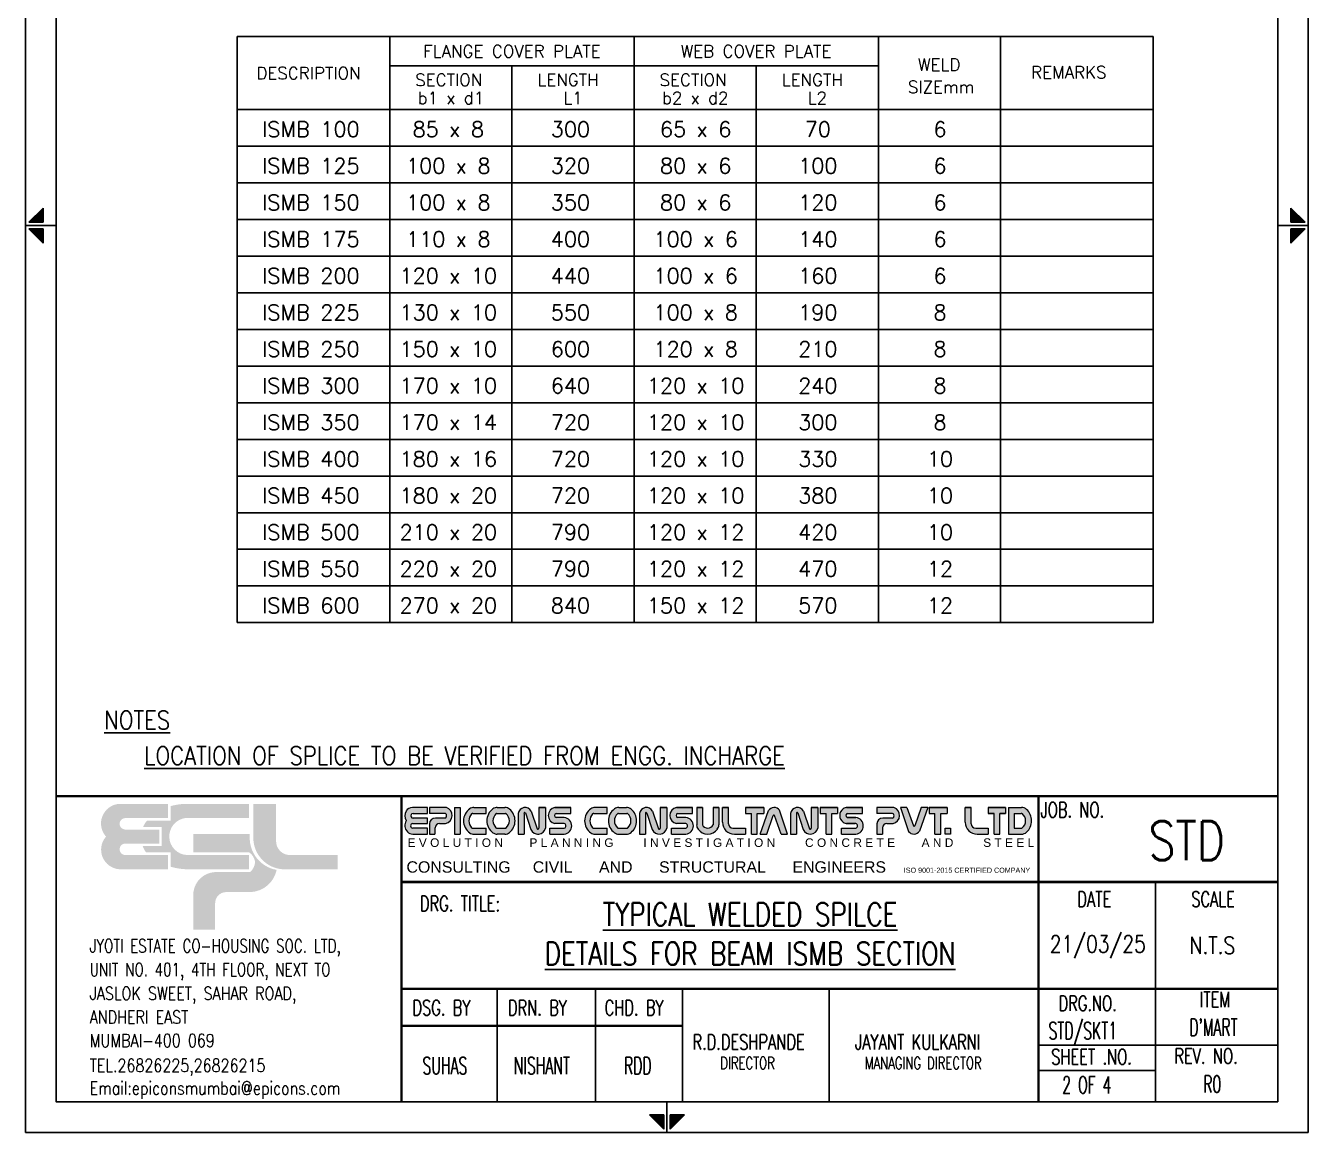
# Model space of a CAD drawing. Header units: millimetres. Extents: x 1506431 to 1626747, y 193580 to 275375.
# Drawn here: x 1537404 to 1558404, y 245675 to 263799 of the extents above; entities that cross this region are included whole.
import ezdxf
from ezdxf.enums import TextEntityAlignment as Align

# ---------------------------------------------------------------- set-up
doc = ezdxf.new("R2010")
doc.units = ezdxf.units.MM
doc.header["$LTSCALE"] = 2
doc.layers.add('00 ECPL LOGO', color=250, linetype='Continuous', lineweight=20)
doc.layers.add('00 ELEV-2', color=9, linetype='Continuous', lineweight=30)
for name, color, linetype in [('3CONRED', 1, 'Continuous'), ('CIV-TBL', 7, 'Continuous'), ('CIV-TIT', 4, 'Continuous'), ('PNA', 8, 'Continuous'), ('S-TEXT', 2, 'Continuous'), ('S-TEXT-1', 4, 'Continuous'), ('S-TITIL', 6, 'Continuous'), ('TEXT', 40, 'Continuous'), ('TEXT (SHEET)', 4, 'Continuous'), ('TEXT NORMAL', 4, 'Continuous'), ('TITLE', 6, 'Continuous')]:
    doc.layers.add(name, color=color, linetype=linetype)
doc.styles.add('ROMANS', font='simplex.shx', dxfattribs={"width": 0.7})
doc.styles.add('SEC. TEXT', font='arial.ttf', dxfattribs={"height": 180})

# ---------------------------------------------------------------- blocks, each defined once
blk = doc.blocks.new('MID')
at = {"layer": 'TEXT'}
for p, q in [((8.94, 1.07), (4.27, 5.74)), ((4.27, 5.74), (4.27, 1.07)), ((0, 0), (10, 0)), ((4.27, 1.07), (8.94, 1.07)), ((8.94, -1.07), (4.27, -5.74)), ((4.27, -1.07), (8.94, -1.07)), ((4.27, -5.74), (4.27, -1.07))]:
    blk.add_line(p, q, dxfattribs=at)
for points in [[(4.27, 5.74), (8.94, 1.07), (4.27, 1.07)], [(4.27, -5.74), (8.94, -1.07), (4.27, -1.07)]]:
    blk.add_solid(points, dxfattribs=at)
blk = doc.blocks.new('ecpl logo')
at = {"layer": '00 ECPL LOGO'}
for color, points in [(256, [(351, -827, 0.621111), (586, -1401), (1442, -1401), (1442, -1151), (682, -1151, -0.917622), (682, -948), (1285, -948), (1285, -702), (682, -702, -0.926164), (682, -501), (1442, -501), (1442, -251), (581, -251, 0.621111), (351, -827)]), (152, [(2940, -251), (2940, -863, 0.384329), (3453, -1401), (4422, -1401), (4422, -1151), (3582, -1151, -0.414214), (3340, -908), (3340, -251)]), (140, [(1887, -779), (1887, -1102), (2862, -1102, -0.232111), (2971, -1281, -0.194401), (2883, -1450), (2269, -1450, 0.364674), (1887, -1802), (1887, -2463), (2269, -2463), (2269, -1996, -0.414214), (2462, -1802), (2899, -1802, 0.338499), (3350, -1412, -0.371272), (2877, -839), (2877, -779)])]:
    blk.add_hatch(color=color, dxfattribs=at).paths.add_polyline_path(points)
h = blk.add_hatch(color=253, dxfattribs=at)
h.dxf.hatch_style = 1
h.paths.add_polyline_path([(995, -993, 0.07148), (1056, -1106), (1486, -1106), (1486, -1356, 0.065387), (1776, -1401), (2862, -1401), (2862, -1151), (1776, -1151, -0.910826), (1742, -501), (2862, -501), (2862, -251), (1776, -251, 0.069483), (1486, -291), (1486, -546), (1071, -546, 0.072407), (1003, -657), (1329, -657), (1329, -993)])
blk = doc.blocks.new('A4')
at = {"layer": '00 ECPL LOGO'}
h = blk.add_hatch(color=7, dxfattribs=at)
h.dxf.hatch_style = 1
h.paths.add_polyline_path([(247453, 1047), (247453, 1139), (247221, 1139, 0.261636), (247124, 1085, 0.285841), (247126, 937, 0.344902), (247143, 764, 0.204992), (247225, 729), (247453, 729), (247453, 820), (247230, 820, -1), (247225, 894), (247453, 894), (247453, 977), (247230, 977, -1), (247229, 1047)])
h = blk.add_hatch(color=7, dxfattribs=at)
h.dxf.hatch_style = 1
h.paths.add_polyline_path([(247745, 1139), (247483, 1139), (247483, 1047), (247732, 1047, -0.440545), (247732, 977), (247574, 977, 0.414214), (247483, 886), (247483, 729), (247568, 729), (247568, 825, -0.414214), (247637, 894), (247732, 894, 0.757811)])
h.paths.add_polyline_path([(247957, 1139), (247868, 1139), (247868, 729), (247957, 729)])
h.paths.add_polyline_path([(248355, 1139), (248167, 1139, 0.154275), (248102, 1119, 0.519672), (248102, 750, 0.154275), (248167, 729), (248355, 729), (248355, 820), (248148, 820, -0.210356), (248131, 828, -0.388707), (248131, 1039, -0.210356), (248148, 1047), (248355, 1047)])
h.paths.add_polyline_path([(248643, 1139), (248527, 1139, 0.159018), (248460, 1118, 0.507969), (248460, 751, 0.159018), (248527, 729), (248643, 729, 0.173791), (248715, 755, 0.472311), (248715, 1114, 0.173791)])
h.paths.add_polyline_path([(248651, 1047, -0.185052), (248666, 1041, -0.445894), (248666, 826, -0.185052), (248651, 820), (248522, 820, -0.185052), (248507, 826, -0.445894), (248507, 1041, -0.185052), (248522, 1047)], flags=16)
h.paths.add_polyline_path([(249049, 1084, 0.723435), (248849, 1047), (248849, 729), (248938, 729), (248938, 1047, -0.723435), (248960, 1056), (249044, 801, 0.724077), (249268, 820), (249268, 1139), (249166, 1139), (249166, 822, -0.755661), (249139, 813)])
h.paths.add_polyline_path([(249659, 1139), (249413, 1139, 0.823713), (249413, 892), (249558, 892, -0.713272), (249558, 820), (249337, 820), (249337, 729), (249558, 729, 0.900309), (249558, 984), (249430, 984, -0.746931), (249430, 1047), (249659, 1047)])
h = blk.add_hatch(color=7, dxfattribs=at)
h.dxf.hatch_style = 1
h.paths.add_polyline_path([(250219, 1139), (250031, 1139, 0.154275), (249966, 1119, 0.519672), (249966, 750, 0.154275), (250031, 729), (250219, 729), (250219, 820), (250011, 820, -0.210932), (249995, 828, -0.385278), (249994, 1039, -0.212895), (250011, 1047), (250219, 1047)])
h.paths.add_polyline_path([(250585, 1114, 0.173792), (250513, 1139), (250397, 1139, 0.159018), (250330, 1118, 0.507969), (250330, 751, 0.159018), (250397, 729), (250513, 729, 0.173792), (250585, 755, 0.472311)])
h.paths.add_polyline_path([(250521, 1047, -0.185053), (250536, 1041, -0.445893), (250536, 826, -0.185053), (250521, 820), (250392, 820, -0.185053), (250377, 826, -0.445893), (250377, 1041, -0.185053), (250392, 1047)], flags=16)
h.paths.add_polyline_path([(250717, 1047), (250717, 729), (250806, 729), (250806, 1047, -0.436861), (250818, 1060, -0.319738), (250829, 1052), (250912, 801, 0.724077), (251136, 820), (251136, 1139), (251034, 1139), (251034, 822, -0.755661), (251007, 813), (250917, 1084, 0.723435)])
h.paths.add_polyline_path([(251530, 1139), (251284, 1139, 0.823713), (251284, 892), (251429, 892, -0.713272), (251429, 820), (251208, 820), (251208, 729), (251429, 729, 0.900309), (251429, 984), (251302, 984, -0.746931), (251302, 1047), (251530, 1047)])
h.paths.add_polyline_path([(251683, 1139), (251595, 1139), (251595, 872, 0.160106), (251617, 804, 0.505303), (251913, 804, 0.160106), (251935, 872), (251935, 1139), (251849, 1139), (251849, 872, -0.621318), (251683, 872)])
h.paths.add_polyline_path([(252085, 1139), (251992, 1139), (251992, 911, 0.414214), (252175, 729), (252347, 729), (252347, 820), (252154, 820, -0.414214), (252085, 889)])
h.paths.add_polyline_path([(252628, 1139), (252347, 1139), (252347, 1049), (252439, 1049), (252439, 729), (252527, 729), (252527, 1049), (252628, 1049)])
h.paths.add_polyline_path([(252869, 1097, 0.539211), (252702, 1092), (252571, 729), (252674, 729), (252771, 1014, -0.708617), (252793, 1014), (252895, 729), (252994, 729)])
h.paths.add_polyline_path([(253241, 1084, 0.723435), (253040, 1047), (253040, 729), (253129, 729), (253129, 1047, -0.723435), (253151, 1056), (253235, 801, 0.724077), (253459, 820), (253459, 1139), (253357, 1139), (253357, 822, -0.755661), (253330, 813)])
h.paths.add_polyline_path([(253764, 1139), (253495, 1139), (253495, 1049), (253587, 1049), (253587, 729), (253676, 729), (253676, 1049), (253764, 1049)])
h.paths.add_polyline_path([(254145, 1139), (253916, 1139, 0.157568), (253849, 1118, 0.511532), (253849, 913, 0.157569), (253916, 892), (254044, 892, -0.713272), (254044, 820), (253823, 820), (253823, 729), (254044, 729, 0.900308), (254044, 984), (253921, 984), (253917, 984, -0.722204), (253917, 1049), (254145, 1049)])
h = blk.add_hatch(color=7, dxfattribs=at)
h.dxf.hatch_style = 1
h.paths.add_polyline_path([(254630, 1139), (254369, 1139), (254369, 1047), (254607, 1047, -0.270444), (254627, 1035, -0.26297), (254627, 989, -0.270444), (254607, 977), (254460, 977, 0.414214), (254369, 886), (254369, 729), (254454, 729), (254454, 825, -0.414214), (254522, 894), (254618, 894, 0.757811)])
h.paths.add_polyline_path([(254830, 1139), (254731, 1139), (254856, 772, 0.539211), (255024, 777), (255155, 1139), (255051, 1139), (254954, 855, -0.708617), (254932, 855)])
h.paths.add_polyline_path([(255452, 1139), (255171, 1139), (255171, 1049), (255262, 1049), (255262, 729), (255351, 729), (255351, 1049), (255452, 1049)])
h.paths.add_polyline_path([(255820, 1139), (255727, 1139), (255727, 911, 0.414214), (255910, 729), (256082, 729), (256082, 820), (255889, 820, -0.414214), (255820, 889)])
h.paths.add_polyline_path([(255502, 820), (255418, 820), (255418, 729), (255502, 729)])
h = blk.add_hatch(color=7, dxfattribs=at)
h.dxf.hatch_style = 1
h.paths.add_polyline_path([(256082, 1139), (256082, 1049), (256173, 1049), (256173, 729), (256262, 729), (256262, 1049), (256350, 1049), (256350, 1139)])
h.paths.add_polyline_path([(256394, 1139), (256394, 729), (256595, 729, 0.189446), (256673, 760, 0.435754), (256673, 1109, 0.189446), (256595, 1139)])
h.paths.add_polyline_path([(256598, 1049, -0.519112), (256598, 820), (256481, 820), (256481, 1049)], flags=16)
at = {"layer": '00 ECPL LOGO', "color": 7}
for p, q in [((247453, 1139), (247221, 1139)), ((247230, 1047), (247453, 1047)), ((247453, 1047), (247453, 1139)), ((247745, 1139), (247483, 1139)), ((247483, 1139), (247483, 1047)), ((247732, 1047), (247483, 1047)), ((247868, 1139), (247957, 1139)), ((247868, 1139), (247868, 729)), ((247957, 1139), (247957, 729)), ((248148, 1047), (248355, 1047)), ((248167, 1139), (248355, 1139)), ((248355, 1047), (248355, 1139)), ((248522, 1047), (248651, 1047)), ((248527, 1139), (248643, 1139)), ((248849, 1047), (248849, 729)), ((248938, 1047), (248938, 729)), ((248960, 1056), (249044, 801)), ((249049, 1084), (249139, 813)), ((249166, 1139), (249268, 1139)), ((249268, 1139), (249166, 1139)), ((249166, 1139), (249166, 820)), ((249268, 1139), (249268, 820)), ((249268, 1047), (249268, 1047)), ((249413, 1139), (249659, 1139)), ((249659, 1139), (249413, 1139)), ((249430, 1047), (249659, 1047)), ((249659, 1047), (249659, 1139)), ((250011, 1047), (250219, 1047)), ((250219, 1139), (250031, 1139)), ((250219, 1047), (250219, 1139)), ((250392, 1047), (250521, 1047)), ((250397, 1139), (250513, 1139)), ((250717, 1047), (250717, 729)), ((250806, 1047), (250806, 729)), ((250829, 1052), (250912, 801)), ((250917, 1084), (251007, 813)), ((251034, 1139), (251136, 1139)), ((251034, 1139), (251136, 1139)), ((251136, 1139), (251034, 1139)), ((251034, 1139), (251034, 820)), ((251136, 1139), (251136, 820)), ((251136, 1047), (251136, 1047)), ((251284, 1139), (251530, 1139)), ((251284, 1139), (251530, 1139)), ((251530, 1139), (251284, 1139)), ((251302, 1047), (251530, 1047)), ((251530, 1047), (251530, 1139)), ((251595, 1139), (251683, 1139)), ((251683, 1139), (251595, 1139)), ((251595, 1139), (251595, 872)), ((251683, 1139), (251683, 872)), ((251849, 1139), (251935, 1139)), ((251935, 1139), (251849, 1139)), ((251849, 1139), (251849, 872)), ((251935, 1139), (251935, 872)), ((251992, 1139), (252085, 1139)), ((252085, 1139), (251992, 1139)), ((251992, 911), (251992, 1139)), ((252085, 889), (252085, 1139)), ((252347, 1139), (252628, 1139)), ((252628, 1139), (252347, 1139)), ((252347, 1139), (252347, 1049)), ((252347, 1049), (252439, 1049)), ((252439, 729), (252439, 1049)), ((252527, 729), (252527, 1049)), ((252527, 1049), (252628, 1049)), ((252571, 729), (252702, 1092)), ((252628, 1139), (252628, 1049)), ((252674, 729), (252771, 1014)), ((252895, 729), (252793, 1014)), ((252994, 729), (252869, 1097)), ((253040, 1047), (253040, 729)), ((253129, 1047), (253129, 729)), ((253151, 1056), (253235, 801)), ((253241, 1084), (253330, 813)), ((253357, 1139), (253459, 1139)), ((253357, 1139), (253459, 1139)), ((253459, 1139), (253357, 1139)), ((253357, 1139), (253459, 1139)), ((253357, 1139), (253357, 820)), ((253459, 1139), (253459, 820)), ((253459, 1047), (253459, 1047)), ((253495, 1139), (253764, 1139)), ((253764, 1139), (253495, 1139)), ((253495, 1139), (253764, 1139)), ((253495, 1139), (253764, 1139)), ((253764, 1139), (253495, 1139)), ((253495, 1139), (253495, 1049)), ((253495, 1049), (253587, 1049)), ((253495, 1049), (253587, 1049)), ((253587, 729), (253587, 1049)), ((253676, 729), (253676, 1049)), ((253676, 1049), (253764, 1049)), ((253676, 1049), (253764, 1049)), ((253764, 1139), (253764, 1049)), ((253899, 1139), (254145, 1139)), ((253899, 1139), (254145, 1139)), ((254145, 1139), (253916, 1139)), ((253917, 1049), (254145, 1049)), ((254145, 1047), (254145, 1139)), ((254630, 1139), (254369, 1139)), ((254369, 1139), (254369, 1047)), ((254607, 1047), (254369, 1047)), ((254830, 1139), (254731, 1139)), ((254830, 1139), (254731, 1139)), ((254731, 1139), (254856, 772)), ((254830, 1139), (254932, 855)), ((255051, 1139), (254954, 855)), ((255155, 1139), (255024, 777)), ((255155, 1139), (255051, 1139)), ((255097, 1139), (255051, 1139)), ((255155, 1139), (255051, 1139)), ((255171, 1139), (255452, 1139)), ((255452, 1139), (255171, 1139)), ((255171, 1139), (255452, 1139)), ((255171, 1139), (255452, 1139)), ((255171, 1139), (255452, 1139)), ((255171, 1139), (255171, 1049)), ((255171, 1049), (255262, 1049)), ((255171, 1049), (255262, 1049)), ((255262, 729), (255262, 1049)), ((255351, 729), (255351, 1049)), ((255351, 1049), (255452, 1049)), ((255351, 1049), (255452, 1049)), ((255452, 1139), (255452, 1049)), ((255727, 1139), (255820, 1139)), ((255820, 1139), (255727, 1139)), ((255727, 911), (255727, 1139)), ((255820, 889), (255820, 1139)), ((256082, 1139), (256350, 1139)), ((256350, 1139), (256082, 1139)), ((256082, 1139), (256082, 1049)), ((256082, 1049), (256173, 1049)), ((256173, 1049), (256082, 1049)), ((256173, 729), (256173, 1049)), ((256262, 729), (256262, 1049)), ((256262, 1049), (256350, 1049)), ((256262, 1049), (256350, 1049)), ((256350, 1049), (256262, 1049)), ((256350, 1139), (256350, 1049)), ((256394, 1139), (256595, 1139)), ((256394, 1139), (256394, 729)), ((256481, 1049), (256481, 820)), ((256481, 1049), (256590, 1049)), ((247225, 894), (247453, 894)), ((247453, 820), (247225, 820)), ((247453, 977), (247230, 977)), ((247453, 894), (247453, 977)), ((247453, 729), (247453, 820)), ((247483, 886), (247483, 729)), ((247568, 825), (247568, 729)), ((247732, 977), (247574, 977)), ((247637, 894), (247732, 894)), ((248148, 820), (248355, 820)), ((248355, 729), (248355, 820)), ((248522, 820), (248651, 820)), ((249268, 820), (249268, 820)), ((249337, 729), (249337, 820)), ((249337, 820), (249558, 820)), ((249558, 892), (249413, 892)), ((249558, 984), (249430, 984)), ((250011, 820), (250219, 820)), ((250219, 729), (250219, 820)), ((250392, 820), (250521, 820)), ((251208, 729), (251208, 820)), ((251208, 820), (251429, 820)), ((251208, 820), (251429, 820)), ((251429, 892), (251284, 892)), ((251429, 984), (251302, 984)), ((252154, 820), (252347, 820)), ((252347, 820), (252347, 729)), ((253459, 820), (253459, 820)), ((253823, 729), (253823, 820)), ((253823, 820), (254044, 820)), ((253823, 820), (254044, 820)), ((253823, 820), (254044, 820)), ((254044, 892), (253899, 892)), ((253916, 892), (254034, 892)), ((254044, 984), (253917, 984)), ((253921, 984), (254044, 984)), ((254369, 886), (254369, 729)), ((254454, 825), (254454, 729)), ((254607, 977), (254460, 977)), ((254522, 894), (254618, 894)), ((255889, 820), (256082, 820)), ((256082, 820), (256082, 729)), ((256481, 820), (256590, 820)), ((247225, 729), (247453, 729)), ((247483, 729), (247568, 729)), ((247868, 729), (247957, 729)), ((248167, 729), (248355, 729)), ((248643, 729), (248527, 729)), ((248849, 729), (248938, 729)), ((249148, 729), (249166, 729)), ((249166, 730), (249166, 729)), ((249337, 729), (249558, 729)), ((249337, 729), (249558, 729)), ((250031, 729), (250219, 729)), ((250397, 729), (250513, 729)), ((250717, 729), (250806, 729)), ((250717, 729), (250806, 729)), ((250717, 729), (250806, 729)), ((251208, 729), (251429, 729)), ((251208, 729), (251429, 729)), ((251208, 729), (251429, 729)), ((252175, 729), (252347, 729)), ((252175, 729), (252347, 729)), ((252439, 729), (252527, 729)), ((252439, 729), (252527, 729)), ((252571, 729), (252674, 729)), ((252628, 729), (252674, 729)), ((252895, 729), (252994, 729)), ((252895, 729), (252994, 729)), ((253040, 729), (253129, 729)), ((253040, 729), (253129, 729)), ((253040, 729), (253129, 729)), ((253587, 729), (253676, 729)), ((253587, 729), (253676, 729)), ((253587, 729), (253676, 729)), ((253587, 729), (253676, 729)), ((253823, 729), (254044, 729)), ((253823, 729), (254044, 729)), ((253823, 729), (254044, 729)), ((253823, 729), (254044, 729)), ((253823, 729), (254044, 729)), ((254369, 729), (254454, 729)), ((255262, 729), (255351, 729)), ((255262, 729), (255351, 729)), ((255262, 729), (255351, 729)), ((255910, 729), (256082, 729)), ((255910, 729), (256082, 729)), ((256173, 729), (256262, 729)), ((256173, 729), (256262, 729)), ((256173, 729), (256262, 729)), ((256173, 729), (256262, 729)), ((256187, 729), (256262, 729)), ((256187, 729), (256262, 729)), ((256187, 729), (256262, 729)), ((256187, 729), (256262, 729)), ((256394, 729), (256595, 729))]:
    blk.add_line(p, q, dxfattribs=at)
blk.add_lwpolyline([(255418, 820), (255502, 820), (255502, 729), (255418, 729)], close=True, dxfattribs=at)
for centre, radius, start, end in [((247244, 1012), 140, 148.648, 212.4563), ((247221, 1026), 114, 90, 148.648), ((247230, 1012), 34.7, 88.7637, 271.2363), ((247704, 1018), 128, 282.7188, 71.3398), ((247700, 1012), 47, 312.4487, 47.5513), ((248232, 934), 225, 125.0807, 234.9193), ((248247, 934), 157, 137.5171, 222.4829), ((248167, 1026), 114, 90, 125.0807), ((248148, 1024), 22.8, 90, 137.5171), ((248593, 934), 227, 126.1417, 233.8583), ((248603, 934), 144, 131.9364, 228.0636), ((248527, 1026), 114, 90, 126.1417), ((248522, 1024), 22.8, 90, 131.9364), ((248643, 1026), 114, 50.5638, 90), ((248651, 1024), 22.8, 48.0636, 90), ((248569, 934), 144, 311.9364, 48.0636), ((248568, 934), 232, 309.4362, 50.5638), ((248955, 1032), 107, 28.75, 172.2831), ((248950, 1048), 12.7, 40.0191, 183.5523), ((249437, 1016), 126, 101.0425, 258.9575), ((249440, 1015), 32.9, 106.4856, 253.5144), ((250095, 934), 225, 125.0807, 234.9193), ((250111, 934), 158, 138.0741, 222.3563), ((250031, 1026), 114, 90, 125.0807), ((250011, 1024), 22.8, 90, 138.0741), ((250463, 934), 227, 126.1417, 233.8583), ((250473, 934), 144, 131.9364, 228.0636), ((250397, 1026), 114, 90, 126.1417), ((250392, 1024), 22.8, 90, 131.9364), ((250513, 1026), 114, 50.5638, 90), ((250521, 1024), 22.8, 48.0636, 90), ((250439, 934), 144, 311.9364, 48.0636), ((250438, 934), 232, 309.4362, 50.5638), ((250823, 1032), 107, 28.75, 172.2831), ((250818, 1048), 12.7, 89.1577, 183.5523), ((250818, 1049), 11.4, 18.2334, 89.1577), ((251308, 1016), 126, 101.0425, 258.9575), ((251311, 1015), 32.9, 106.4856, 253.5144), ((252787, 1039), 100, 35.166, 148.5022), ((252782, 1010), 11.4, 19.7665, 161.0546), ((253147, 1032), 107, 28.75, 172.2831), ((253142, 1048), 12.7, 40.0191, 183.5523), ((253923, 1016), 126, 125.818, 234.182), ((253916, 1026), 114, 90, 125.818), ((253927, 1016), 34.4, 108.3261, 238.1957), ((253921, 1006), 22.8, 238.1957, 270), ((254607, 1024), 22.8, 29.4672, 90), ((254607, 1000), 22.8, 270, 330.5328), ((254590, 1018), 128, 282.7188, 71.3398), ((254586, 1012), 47, 330.5328, 29.4672), ((256590, 1026), 22.8, 51.4816, 90), ((256595, 1026), 114, 47.0907, 90), ((256517, 935), 140, 308.5184, 51.4816), ((256511, 934), 238, 312.9093, 47.0907), ((247244, 861), 140, 147.5437, 223.6612), ((247228, 857), 36.8, 94.0242, 265.9758), ((247574, 886), 91.1, 90, 180), ((247637, 825), 68.3, 90, 180), ((248148, 843), 22.8, 222.4829, 270), ((248522, 843), 22.8, 228.0636, 270), ((248651, 843), 22.8, 270, 311.9364), ((249153, 847), 118, 203.2219, 346.755), ((249151, 821), 15, 214.0796, 357.6127), ((249544, 856), 128, 276.006, 83.994), ((249546, 856), 37.8, 289.0016, 70.9984), ((250011, 843), 22.8, 222.3563, 270), ((250392, 843), 22.8, 228.0636, 270), ((250521, 843), 22.8, 270, 311.9364), ((251021, 847), 118, 203.2219, 346.8516), ((251019, 821), 15, 214.0796, 357.6127), ((251416, 856), 128, 276.006, 83.994), ((251417, 856), 37.8, 289.0016, 70.9984), ((251708, 872), 114, 180, 216.3848), ((251765, 913), 184, 216.3848, 323.6152), ((251766, 913), 92.7, 206.2931, 333.7069), ((251821, 872), 114, 323.6152, 0), ((252175, 911), 182, 180, 270), ((252154, 889), 68.3, 180, 270), ((253344, 847), 118, 203.2219, 346.755), ((253343, 821), 15, 214.0796, 357.6127), ((253916, 1006), 114, 234.182, 270), ((254031, 856), 128, 276.006, 83.994), ((254032, 856), 37.8, 289.0016, 70.9984), ((254460, 886), 91.1, 90, 180), ((254522, 825), 68.3, 90, 180), ((254943, 859), 11.4, 199.7665, 341.0546), ((255910, 911), 182, 180, 270), ((255889, 889), 68.3, 180, 270), ((256590, 843), 22.8, 270, 308.5184), ((247225, 843), 114, 223.6612, 270), ((248167, 843), 114, 234.9193, 270), ((248527, 843), 114, 233.8583, 270), ((248643, 843), 114, 270, 309.4362), ((250031, 843), 114, 234.9193, 270), ((250397, 843), 114, 233.8583, 270), ((250513, 843), 114, 270, 309.4362), ((254938, 829), 100, 215.166, 328.5022), ((256595, 843), 114, 270, 312.9093)]:
    blk.add_arc(centre, radius, start, end, dxfattribs=at)
at = {"layer": '3CONRED'}
for p, q in [((258658, -3392), (258658, -8)), ((260538, -2522), (256855, -2522))]:
    blk.add_line(p, q, dxfattribs=at)
at = {"layer": 'PNA', "color": 5}
for p, q in [((248525, -3392), (248525, -1653)), ((250040, -3392), (250040, -1653)), ((251377, -3392), (251377, -1653)), ((253633, -3392), (253633, -1653)), ((256855, -2908), (258658, -2908))]:
    blk.add_line(p, q, dxfattribs=at)
at = {"layer": 'PNA', "color": 4}
blk.add_lwpolyline([(261008, -3862), (241268, -3862), (241268, 24056), (261008, 24056)], close=True, dxfattribs=at)
at = {"layer": 'PNA', "color": 3}
blk.add_lwpolyline([(260538, -3392), (241738, -3392), (241738, 23586), (260538, 23586)], close=True, dxfattribs=at)
at = {"layer": 'PNA', "color": 1, "const_width": 37.6}
for points in [[(241738, 1314), (260538, 1314)], [(247053, -3392), (247053, 1314)], [(256855, -3392), (256855, 1314)], [(247053, -8), (260538, -8)], [(247053, -1653), (260538, -1653)], [(247053, -2221), (251377, -2221)]]:
    blk.add_lwpolyline(points, dxfattribs=at)
at = {"layer": '00 ELEV-2', "xscale": 0.8756090370211822, "yscale": 0.8756090370211822, "zscale": 0.8756090370211822}
blk.add_blockref('ecpl logo', (242198, 1415), dxfattribs=at)
at = {"layer": 'TEXT (SHEET)', "color": 4, "yscale": 47, "zscale": 47}
for p, xscale in [((241738, 10097), -47), ((260538, 10097), 47)]:
    blk.add_blockref('MID', p, dxfattribs=dict(at, xscale=xscale))
at = {"layer": 'TEXT (SHEET)', "color": 4, "xscale": 47, "yscale": 47, "zscale": 47, "rotation": 270}
blk.add_blockref('MID', (251138, -3392), dxfattribs=at)
at = {"layer": '00 ECPL LOGO', "color": 7, "attachment_point": 1, "style": 'SEC. TEXT'}
for s, insert, char_height, width in [('E V O L U T I O N        P L A N N I N G         I N V E S T I G A T I O N         C O N C R E T E        A N D         S T E E L', (247146, 664), 131.341, 390085.8), ('CONSULTING     CIVIL      AND      STRUCTURAL      ENGINEERS', (247129, 311), 175.12, 434094.76), ('ISO 9001-2015 CERTIFIED COMPANY', (254783, 213), 78.8, 380266.94)]:
    blk.add_mtext(s, dxfattribs=dict(at, insert=insert, char_height=char_height, width=width))
at = {"layer": 'S-TEXT-1', "style": 'ROMANS'}
for s, height, width, p in [('JYOTI ESTATE CO-HOUSING SOC. LTD,', 201.97, 0.75, (242254, -1091, 6)), ('UNIT NO. 401, 4TH FLOOR, NEXT TO', 201.97, 0.75, (242254, -1457, 6)), ('JASLOK SWEET, SAHAR ROAD,', 201.23, 0.8, (242254, -1823, 6)), ('ANDHERI EAST', 201.23, 0.8, (242254, -2188, 6)), ('MUMBAI-400 069', 201.23, 0.8, (242254, -2549, 6)), ('TEL.26826225,26826215', 201.23, 0.8, (242254, -2932, 6)), ('Email:epiconsmumbai@epicons.com', 201.23, 0.8, (242254, -3281, 6))]:
    blk.add_text(s, height=height, dxfattribs=dict(at, width=width)).set_placement(p)
at = {"layer": 'TEXT (SHEET)', "style": 'ROMANS', "width": 0.7}
for s, height, p in [(' JOB. NO.', 235, (256773, 986)), ('DATE', 235, (257454, -389)), ('SCALE', 235, (259208, -389)), (' DRG. TITLE:', 235, (247223, -458)), (' DRG.NO.', 235, (257052, -1993)), ('ITEM', 235, (259336, -1934)), ('DIRECTOR', 188, (251957, -2889)), (' MANAGING DIRECTOR', 188, (254091, -2889)), ('SHEET .NO.', 235, (257052, -2816)), (' REV. NO.', 235, (258835, -2804))]:
    blk.add_text(s, height=height, dxfattribs=at).set_placement(p)
at = {"layer": 'TEXT NORMAL', "style": 'ROMANS', "width": 0.7}
for s, p in [(' DSG. BY', (247108, -2061)), (' DRN. BY', (248579, -2061)), (' CHD. BY', (250066, -2061))]:
    blk.add_text(s, height=235, dxfattribs=at).set_placement(p)
at = {"layer": 'TITLE', "color": 4, "style": 'ROMANS', "width": 0.7}
for s, p in [('R.D.DESHPANDE', (251531, -2588)), (' JAYANT KULKARNI', (253918, -2588))]:
    blk.add_text(s, height=235, dxfattribs=at).set_placement(p)

msp = doc.modelspace()

# ---------------------------------------------------------------- linework, layer by layer
at = {"layer": 'CIV-TBL'}
for p, q in [((1540864.93115, 263623.32839), (1555864.93115, 263623.32839)), ((1540864.93115, 254023.32839), (1540864.93115, 263623.32839)), ((1543364.93115, 254023.32839), (1543364.93115, 263623.32839)), ((1547364.93115, 254023.32839), (1547364.93115, 263623.32839)), ((1551364.93115, 254023.32839), (1551364.93115, 263623.32839)), ((1553364.93115, 254023.32839), (1553364.93115, 263623.32839)), ((1555864.93115, 254023.32839), (1555864.93115, 263623.32839)), ((1545364.93115, 254023.32839), (1545364.93115, 263139.3511)), ((1549364.93115, 254023.32839), (1549364.93115, 263139.3511)), ((1540864.93115, 254023.32839), (1555864.93115, 254023.32839))]:
    msp.add_line(p, q, dxfattribs=at)
at = {"layer": 'CIV-TBL', "color": 170}
for p, q in [((1543364.93115, 263139.3511), (1551364.93115, 263139.3511)), ((1540864.93115, 262423.32839), (1555864.93115, 262423.32839)), ((1540864.93115, 261823.32839), (1555864.93115, 261823.32839)), ((1540864.93115, 261223.32839), (1555864.93115, 261223.32839)), ((1540864.93115, 260623.32839), (1555864.93115, 260623.32839)), ((1540864.93115, 260023.32839), (1555864.93115, 260023.32839)), ((1540864.93115, 259423.32839), (1555864.93115, 259423.32839)), ((1540864.93115, 258823.32839), (1555864.93115, 258823.32839)), ((1540864.93115, 258223.32839), (1555864.93115, 258223.32839)), ((1540864.93115, 257623.32839), (1555864.93115, 257623.32839)), ((1540864.93115, 257023.32839), (1555864.93115, 257023.32839)), ((1540864.93115, 256423.32839), (1555864.93115, 256423.32839)), ((1540864.93115, 255823.32839), (1555864.93115, 255823.32839)), ((1540864.93115, 255223.32839), (1555864.93115, 255223.32839)), ((1540864.93115, 254623.32839), (1555864.93115, 254623.32839))]:
    msp.add_line(p, q, dxfattribs=at)

# ---------------------------------------------------------------- block references
at = {"xscale": 1.063829787234043, "yscale": 1.063829787234043, "zscale": 1.063829787234043}
msp.add_blockref('A4', (1280735.85361, 249783.43292), dxfattribs=at)

# ---------------------------------------------------------------- texts
at = {"layer": 'CIV-TIT', "style": 'ROMANS', "width": 0.85}
for s, p in [('%%UNOTES', (1539228.94048, 252276.5)), ('%%ULOCATION OF SPLICE TO BE VERIFIED FROM ENGG. INCHARGE', (1544587.94048, 251694))]:
    msp.add_text(s, height=300, dxfattribs=at).set_placement(p, align=Align.CENTER)
at = {"layer": 'S-TEXT', "style": 'ROMANS', "width": 0.8}
msp.add_text('21/03/25', height=279.415771, dxfattribs=at).set_placement((1554957.02728, 248759.69801), align=Align.MIDDLE_CENTER)
at = {"layer": 'S-TEXT', "style": 'ROMANS'}
for s, width, p in [('N.T.S', 0.8, (1556460.11346, 248738.11094)), ('STD/SKT1', 0.6, (1554151.37778, 247340.11163)), ("D'MART", 0.6, (1556456.27313, 247395.61163)), ('SUHAS', 0.6, (1543902.03668, 246767.28787)), ('NISHANT', 0.6, (1545397.17546, 246767.28787)), ('RDD', 0.6, (1547200.13645, 246767.28787)), ('2 OF 4', 0.6, (1554375.87778, 246452.61163)), ('R0', 0.6, (1556684.21728, 246465.11163))]:
    msp.add_text(s, height=279.415771, dxfattribs=dict(at, width=width)).set_placement(p, align=Align.MIDDLE_LEFT)
at = {"layer": 'S-TEXT-1', "style": 'ROMANS'}
for s, height, p in [('FLANGE COVER PLATE', 200, (1545365.72812, 263379.49942)), ('WEB COVER PLATE', 200, (1549361.84761, 263379.49942)), ('b1 x d1', 200, (1544365.7596, 262615.38113)), ('L1', 200, (1546365.7596, 262615.38113)), ('b2 x d2', 200, (1548365.7596, 262615.38113)), ('L2', 200, (1550365.7596, 262615.38113)), ('SIZEmm', 200, (1552391.97866, 262795.76018)), ('ISMB 100', 250, (1542073.80201, 262102.7415)), ('85 x 8', 250, (1544323.80201, 262102.7415)), ('300', 250, (1546323.80201, 262102.7415)), ('65 x 6', 250, (1548373.80201, 262102.7415)), ('70', 250, (1550373.80201, 262102.7415)), ('6', 250, (1552373.80201, 262102.7415)), ('ISMB 125', 250, (1542073.80201, 261502.7415)), ('100 x 8', 250, (1544323.80201, 261502.7415)), ('320', 250, (1546323.80201, 261502.7415)), ('80 x 6', 250, (1548373.80201, 261502.7415)), ('100', 250, (1550373.80201, 261502.7415)), ('6', 250, (1552373.80201, 261502.7415)), ('ISMB 150', 250, (1542073.80201, 260902.7415)), ('100 x 8', 250, (1544323.80201, 260902.7415)), ('350', 250, (1546323.80201, 260902.7415)), ('80 x 6', 250, (1548373.80201, 260902.7415)), ('120', 250, (1550373.80201, 260902.7415)), ('6', 250, (1552373.80201, 260902.7415)), ('ISMB 175', 250, (1542073.80201, 260302.7415)), ('110 x 8', 250, (1544323.80201, 260302.7415)), ('400', 250, (1546323.80201, 260302.7415)), ('100 x 6', 250, (1548373.80201, 260302.7415)), ('140', 250, (1550373.80201, 260302.7415)), ('6', 250, (1552373.80201, 260302.7415)), ('ISMB 200', 250, (1542073.80201, 259702.7415)), ('120 x 10', 250, (1544323.80201, 259702.7415)), ('440', 250, (1546323.80201, 259702.7415)), ('100 x 6', 250, (1548373.80201, 259702.7415)), ('160', 250, (1550373.80201, 259702.7415)), ('6', 250, (1552373.80201, 259702.7415)), ('ISMB 225', 250, (1542073.80201, 259102.7415)), ('130 x 10', 250, (1544323.80201, 259102.7415)), ('550', 250, (1546323.80201, 259102.7415)), ('100 x 8', 250, (1548373.80201, 259102.7415)), ('190', 250, (1550373.80201, 259102.7415)), ('8', 250, (1552373.80201, 259102.7415)), ('ISMB 250', 250, (1542073.80201, 258502.7415)), ('150 x 10', 250, (1544323.80201, 258502.7415)), ('600', 250, (1546323.80201, 258502.7415)), ('120 x 8', 250, (1548373.80201, 258502.7415)), ('210', 250, (1550373.80201, 258502.7415)), ('8', 250, (1552373.80201, 258502.7415)), ('ISMB 300', 250, (1542073.80201, 257902.7415)), ('170 x 10', 250, (1544323.80201, 257902.7415)), ('640', 250, (1546323.80201, 257902.7415)), ('120 x 10', 250, (1548373.80201, 257902.7415)), ('240', 250, (1550373.80201, 257902.7415)), ('8', 250, (1552373.80201, 257902.7415)), ('ISMB 350', 250, (1542073.80201, 257302.7415)), ('170 x 14', 250, (1544323.80201, 257302.7415)), ('720', 250, (1546323.80201, 257302.7415)), ('120 x 10', 250, (1548373.80201, 257302.7415)), ('300', 250, (1550373.80201, 257302.7415)), ('8', 250, (1552373.80201, 257302.7415)), ('ISMB 400', 250, (1542073.80201, 256702.7415)), ('180 x 16', 250, (1544323.80201, 256702.7415)), ('720', 250, (1546323.80201, 256702.7415)), ('120 x 10', 250, (1548373.80201, 256702.7415)), ('330', 250, (1550373.80201, 256702.7415)), ('10', 250, (1552373.80201, 256702.7415)), ('ISMB 450', 250, (1542073.80201, 256102.7415)), ('180 x 20', 250, (1544323.80201, 256102.7415)), ('720', 250, (1546323.80201, 256102.7415)), ('120 x 10', 250, (1548373.80201, 256102.7415)), ('380', 250, (1550373.80201, 256102.7415)), ('10', 250, (1552373.80201, 256102.7415)), ('ISMB 500', 250, (1542073.80201, 255502.7415)), ('210 x 20', 250, (1544323.80201, 255502.7415)), ('790', 250, (1546323.80201, 255502.7415)), ('120 x 12', 250, (1548373.80201, 255502.7415)), ('420', 250, (1550373.80201, 255502.7415)), ('10', 250, (1552373.80201, 255502.7415)), ('ISMB 550', 250, (1542073.80201, 254902.7415)), ('220 x 20', 250, (1544323.80201, 254902.7415)), ('790', 250, (1546323.80201, 254902.7415)), ('120 x 12', 250, (1548373.80201, 254902.7415)), ('470', 250, (1550373.80201, 254902.7415)), ('12', 250, (1552373.80201, 254902.7415)), ('ISMB 600', 250, (1542073.80201, 254302.7415)), ('270 x 20', 250, (1544323.80201, 254302.7415)), ('840', 250, (1546323.80201, 254302.7415)), ('150 x 12', 250, (1548373.80201, 254302.7415)), ('570', 250, (1550373.80201, 254302.7415)), ('12', 250, (1552373.80201, 254302.7415))]:
    msp.add_text(s, height=height, dxfattribs=at).set_placement(p, align=Align.MIDDLE)
for s, p in [('WELD', (1552012.76657, 263060.43698)), ('REMARKS', (1553866.27518, 262935.35)), ('SECTION', (1543782.54893, 262811.16945)), ('LENGTH', (1545782.54893, 262811.16945)), ('SECTION', (1547782.54893, 262811.16945)), ('LENGTH', (1549782.54893, 262811.16945))]:
    msp.add_text(s, height=200, dxfattribs=at).set_placement(p)
msp.add_text('DESCRIPTION', height=200, dxfattribs=at).set_placement((1542034.16843, 262920.84716), align=Align.CENTER)
at = {"layer": 'S-TITIL', "color": 1, "style": 'ROMANS', "width": 0.8}
for s, height, p in [('STD', 638.297872, (1556413.63943, 250451.88444)), ('%%UTYPICAL WELDED SPILCE', 372.3404255, (1549265.59365, 249246.28961)), ('%%UDETAILS FOR BEAM ISMB SECTION', 372.3404255, (1549265.59365, 248602.78961))]:
    msp.add_text(s, height=height, dxfattribs=at).set_placement(p, align=Align.MIDDLE_CENTER)

doc.saveas('drawing.dxf')
